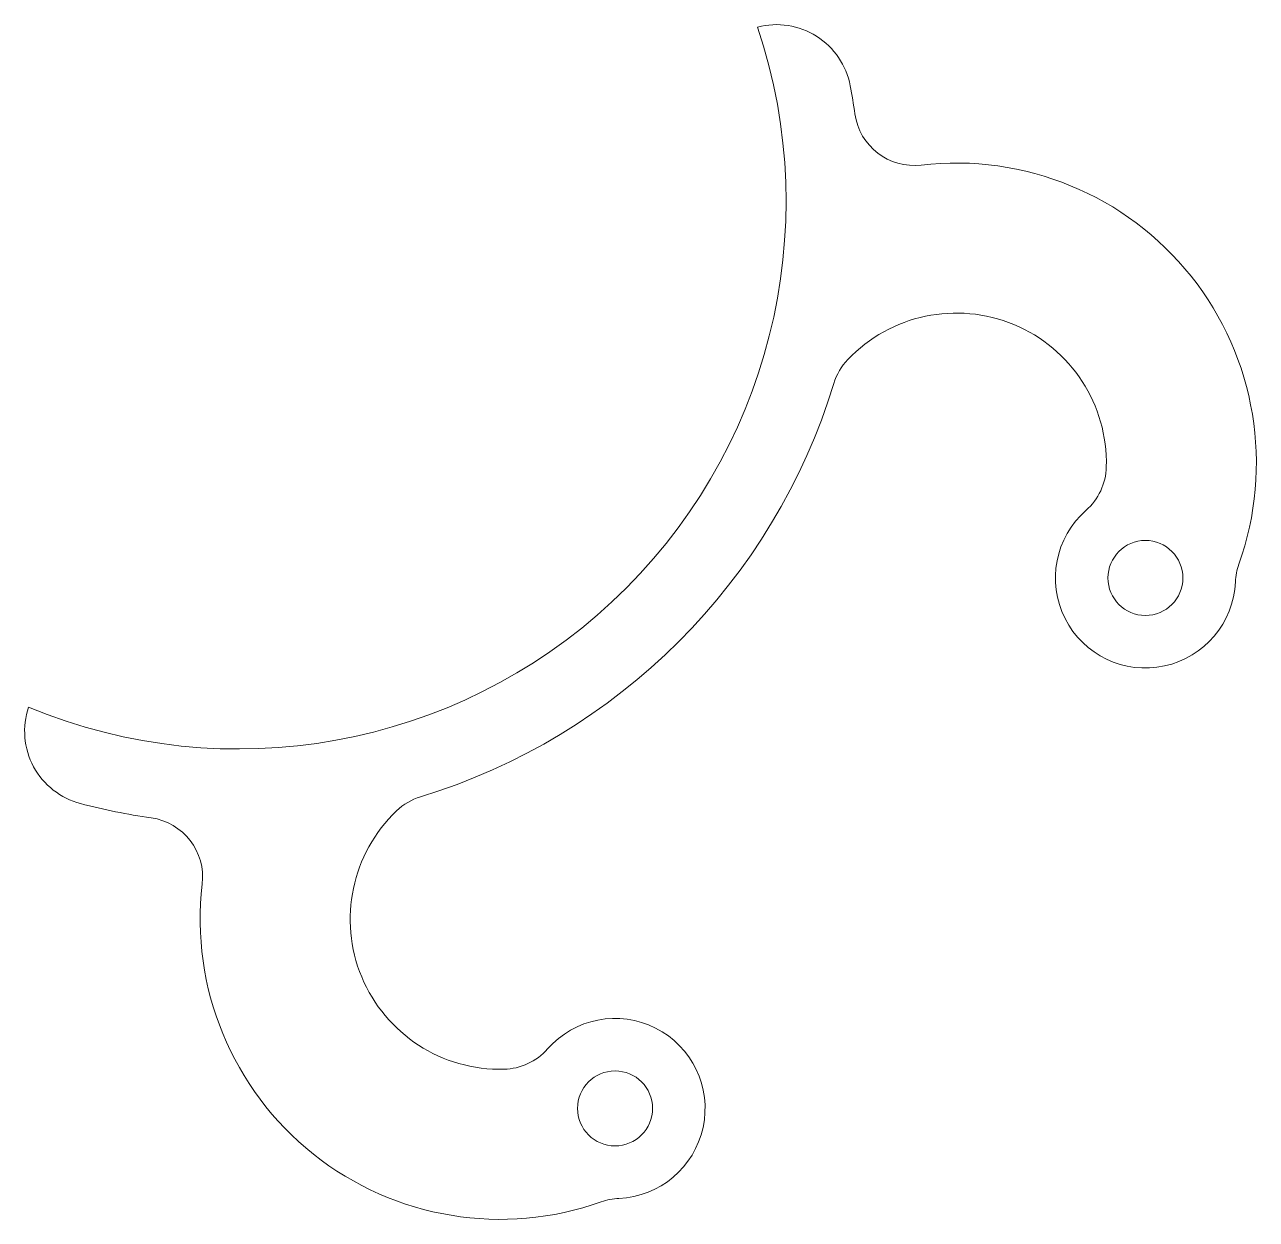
# Model space of a CAD drawing. Header units: millimetres. Extents: x 3.5 to 85.6, y 2 to 81.6.
import ezdxf

# ---------------------------------------------------------------- set-up
doc = ezdxf.new("R2010")
doc.units = ezdxf.units.MM

msp = doc.modelspace()

# ---------------------------------------------------------------- linework, layer by layer
at = {"color": 7, "linetype": 'Continuous', "lineweight": 15}
for centre in [(78.223, 44.741), (42.868, 9.386)]:
    msp.add_circle(centre, 2.5, dxfattribs=at)
for centre, radius, start, end in [((17.766, 69.843), 36.5, 247.45463, 18.55749), ((53.631, 76.622), 5, 10.7026, 104.63005), ((17.766, 69.843), 41.5, 8.07254, 10.7026), ((62.815, 76.233), 4, 188.07254, 276.70651), ((65.618, 52.397), 20, 340.30765, 96.70651), ((65.618, 52.397), 10, 358.56822, 136.33487), ((61.277, 56.54), 4, 136.33487, 162.99896), ((17.766, 69.843), 41.5, 287.00104, 342.99896), ((71.616, 52.247), 4, 311.35751, 358.56822), ((78.223, 44.741), 6, 131.35751, 357.52787), ((88.214, 44.31), 4, 160.30765, 177.52787), ((8.509, 34.537), 5, 161.38207, 255.30952), ((17.766, 69.843), 41.5, 255.30952, 261.92746), ((31.069, 26.332), 4, 107.00104, 133.66513), ((11.376, 24.794), 4, 353.29349, 81.92746), ((35.212, 21.991), 10, 133.66513, 271.43178), ((35.212, 21.991), 20, 173.29349, 289.69235), ((42.868, 9.386), 6, 272.47213, 138.64249), ((35.362, 15.993), 4, 271.43178, 318.64249), ((43.299, -0.605), 4, 92.47213, 109.69235)]:
    msp.add_arc(centre, radius, start, end, dxfattribs=at)

doc.saveas('drawing.dxf')
